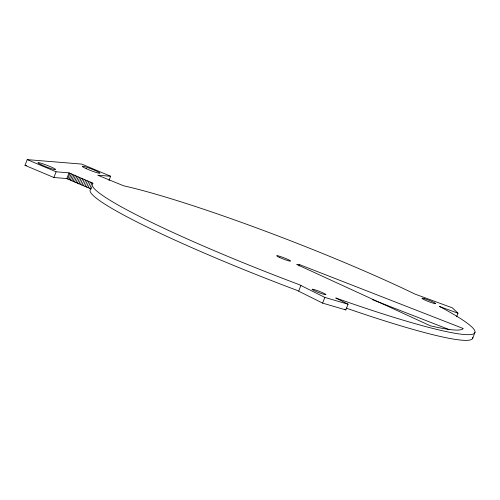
<?xml version="1.0" encoding="UTF-8"?>
<svg xmlns="http://www.w3.org/2000/svg" width="500" height="500" viewBox="0 0 500 500"><rect width="100%" height="100%" fill="white"/><g stroke="black" fill="none" stroke-linecap="round" stroke-linejoin="round"><path stroke-width="0.75" d="M91.888 186.788L91.056 188.931L66.812 178.569L53.894 177.506L25 165.338L27.219 159.625L81.756 164.088L110.65 176.262L108.987 180.55M53.894 177.506L56.106 171.794L69.031 172.856L93.081 183.325A205.144 18.95 21.2 0 0 299.137 284.606L324.831 297.406L348.062 304.212L345.844 309.925L322.612 303.119L296.925 290.319A205.144 18.95 21.2 0 1 90.862 189.037M66.812 178.569L69.031 172.856M67.737 179L69.956 173.287M69.031 179.6L71.244 173.888M70.356 180.2L72.569 174.488M71.706 180.812L73.925 175.1M73.094 181.431L75.306 175.719M74.5 182.056L76.719 176.337M75.938 182.681L78.156 176.969M77.4 183.312L79.619 177.6M78.881 183.944L81.1 178.231M80.388 184.581L82.6 178.869M81.906 185.219L84.125 179.506M83.444 185.856L85.662 180.144M85 186.5L87.219 180.787M86.569 187.138L88.781 181.425M88.144 187.775L90.356 182.056M89.731 188.406L91.944 182.694M298.975 266.038L299.531 264.613L463.219 328.5A192.838 17.812 21.2 0 1 430.356 325.806L296.619 264.375L299.531 264.613M298.731 290.994L300.95 285.281M322.612 303.119L324.831 297.406M456.613 316.788L458 313.212L452.337 307.85L415.012 294.094A205.144 18.95 21.2 0 0 123.763 185.837L97.725 175.206L110.65 176.262M472.744 338.081L474.956 332.369M25 165.338L26.538 165.463M458 313.212L439.438 306.456L441.075 307.325A205.144 18.95 21.2 0 1 338.456 298.925L335.763 297.969L348.062 304.212M372.25 299.569L449.363 329.669M27.219 159.625L56.106 171.794M344.481 309.231L345.844 309.925M472.781 337.388A205.144 18.95 21.2 0 1 346.112 308.081M424.35 298.663L424.169 298.612A7.388 0.681 21.2 0 0 423.606 299.413A7.388 0.681 21.2 0 0 433.137 303.169L433.325 303.219A7.388 0.681 21.2 0 0 434.062 302.475A7.388 0.681 21.2 0 0 424.35 298.663M325.763 294.413L325.712 294.369A7.388 0.681 21.2 0 0 317.719 290.744A7.388 0.681 21.2 0 0 312.181 289.444L312.219 289.481A7.388 0.681 21.2 0 0 320.262 293.156A7.388 0.681 21.2 0 0 325.763 294.413M41.894 165.044A9.438 0.869 21.2 0 0 55.525 169.556A9.438 0.869 21.2 0 0 42.787 163.775A9.438 0.869 21.2 0 0 41.894 165.044M86.287 168.681A9.438 0.869 21.2 0 0 99.919 173.188A9.438 0.869 21.2 0 0 87.181 167.406A9.438 0.869 21.2 0 0 86.287 168.681M279.844 257.562A7.388 0.681 21.2 0 0 290.506 261.087A7.388 0.681 21.2 0 0 280.538 256.562A7.388 0.681 21.2 0 0 279.844 257.562"/></g></svg>
